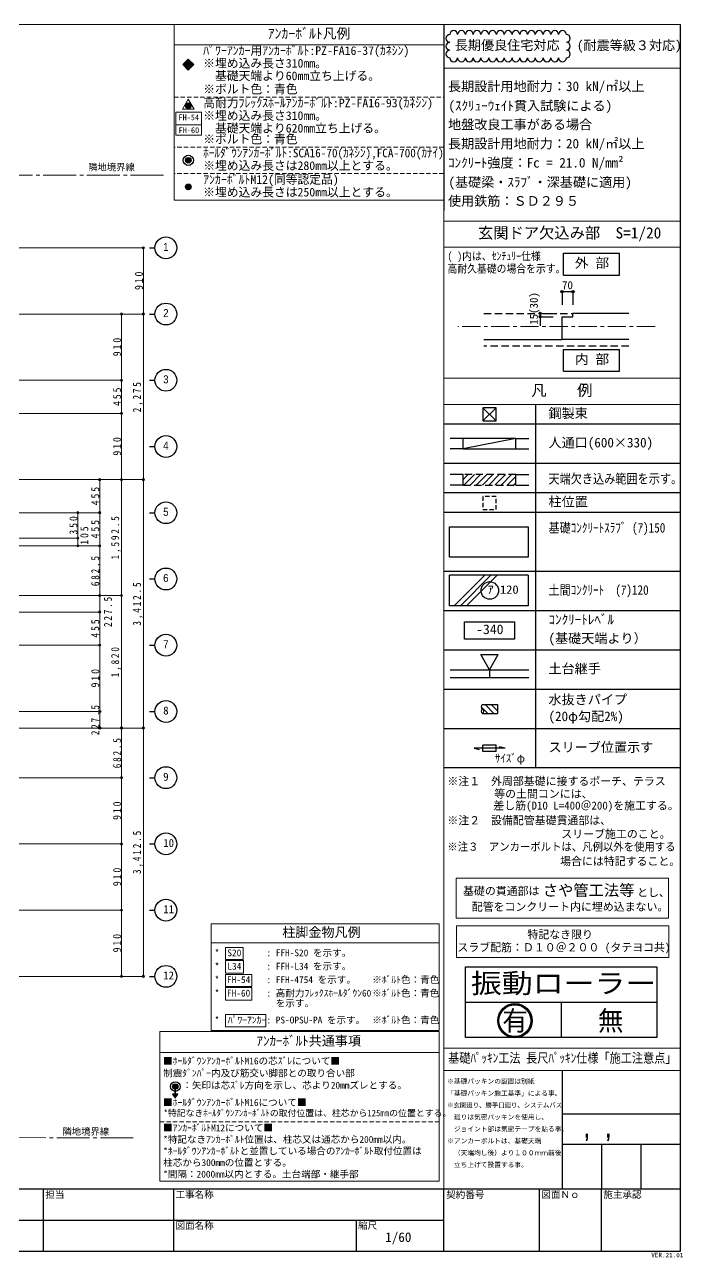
# Model space of a CAD drawing. Units: millimetres at full size, with parts at other scales. Extents: x 2062 to 26180, y 9042 to 25978.
# Drawn here: x 17171 to 26180, y 9042 to 25978 of the extents above; entities that cross this region are included whole.
import ezdxf
from ezdxf.enums import TextEntityAlignment as Align

# ---------------------------------------------------------------- set-up
doc = ezdxf.new("R2010")
doc.units = ezdxf.units.MM
doc.header["$LTSCALE"] = 50
doc.header["$PDMODE"] = 32
doc.header["$PDSIZE"] = 30
for name, pattern in [('CHAIN1', [8, 5, -1, 1, -1]), ('CHAIN2', [12, 9, -1, 1, -1]), ('DASHED1', [1.8, 1.2, -0.6]), ('DASHED2', [3, 2, -1])]:
    doc.linetypes.add(name, pattern=pattern)
for name, color, linetype, lineweight in [('1-F_16', 4, 'Continuous', 9), ('7-A', 4, 'Continuous', 20), ('8-0_意匠図より', 7, 'Continuous', 9), ('8-1_補助線', 4, 'Continuous', 9), ('8-4_梁・大引・母屋', 6, 'Continuous', 25), ('8-5_筋交・HD・ABLT', 4, 'CHAIN2', 9), ('8-F_記号・ﾊｯﾁ', 1, 'Continuous', 25), ('F-0_特記', 3, 'Continuous', 25), ('F-8', 7, 'Continuous', 25), ('F-F_補助線', 1, 'Continuous', 25)]:
    doc.layers.add(name, color=color, linetype=linetype, lineweight=lineweight)
doc.styles.add('HGｺﾞｼｯｸM', font='')
doc.styles.add('ＭＳ ゴシック', font='')
doc.styles.get('HGｺﾞｼｯｸM').set_extended_font_data('HGｺﾞｼｯｸM')
doc.styles.get('ＭＳ ゴシック').set_extended_font_data('MS Gothic')

# ---------------------------------------------------------------- blocks, each defined once
blk = doc.blocks.new('PA')
at = {"layer": '7-A'}
blk.add_hatch(color=1, dxfattribs=at).paths.add_polyline_path([(0, 36, 1), (0, -36, 1)])
for p, q in [((0, 70.71), (-70.71, 0)), ((-70.71, 0), (0, -70.71)), ((0, 56.57), (-56.57, 0)), ((-56.57, 0), (0, -56.57)), ((70.71, 0), (0, 70.71)), ((0, -56.57), (56.57, 0)), ((0, -70.71), (70.71, 0))]:
    blk.add_line(p, q, dxfattribs=at)
at = {"layer": '7-A', "lineweight": 9}
blk.add_line((56.57, 0), (0, 56.57), dxfattribs=at)
at = {"layer": '7-A', "color": 1, "lineweight": 25}
blk.add_circle((0, 0), 36, dxfattribs=at)
blk = doc.blocks.new('FH60')
at = {"layer": '7-A'}
blk.add_hatch(color=1, dxfattribs=at).paths.add_polyline_path([(36, 14.07, 1), (-36, 14.07, 1)])
blk.add_line((0, 98.47), (73.09, -28.13), dxfattribs=at)
blk.add_lwpolyline([(0, 98.47), (-73.09, -28.13), (73.09, -28.13)], dxfattribs=at)
at = {"layer": '7-A', "color": 1, "lineweight": 25}
blk.add_circle((0, 14.07), 36, dxfattribs=at)
blk = doc.blocks.new('040401')
at = {"layer": '8-F_記号・ﾊｯﾁ', "color": 3}
for p, q in [((-25.75, -60), (-115.09, 29.34)), ((-96.58, 60), (107.14, 60)), ((59.14, -60), (-60.86, 60)), ((107.14, -23.19), (23.95, 60)), ((107.14, 60), (107.14, -60)), ((-96.59, -60), (107.14, -60))]:
    blk.add_line(p, q, dxfattribs=at)
for centre, start, end in [((-81.54, 30), 116.62914, 243.36918), ((-81.54, -30), 116.63075, 243.37078), ((-111.63, -30), 296.62916, 63.3692)]:
    blk.add_arc(centre, 33.56, start, end, dxfattribs=at)

msp = doc.modelspace()

# ---------------------------------------------------------------- hatches: boundary and pattern name
at = {"layer": '1-F_16'}
for points in [[(19458.47, 24114.38, 1), (19380.71, 24114.38, 1)], [(19458.47, 23749.88, 1), (19380.71, 23749.88, 1)], [(19277.18, 11389.32, 1), (19203.31, 11389.32, 1)]]:
    msp.add_hatch(color=1, dxfattribs=at).paths.add_polyline_path(points)

# ---------------------------------------------------------------- linework, layer by layer
for p, q in [((19223.5, 25978.47), (22928.42, 25978.47)), ((19223.5, 25978.47), (19223.5, 23567.63)), ((19223.5, 25703.07), (22928.42, 25703.07)), ((19506.06, 24774.37), (19248.61, 24774.37)), ((19506.06, 24774.37), (19248.61, 24774.37)), ((19248.61, 24461.43), (19248.61, 24774.37)), ((19599.77, 24601.57), (19248.61, 24601.57)), ((22928.42, 14820.63), (22928.42, 11610.63)), ((26180.42, 9978.63), (26180.42, 14820.63)), ((19735.3, 12160.84), (19735.3, 13624.94)), ((19735.3, 13624.94), (22865.86, 13624.94)), ((19735.3, 13624.94), (22865.86, 13624.94)), ((22865.86, 12162.89), (22865.86, 13624.94)), ((19735.3, 13363.31), (22865.86, 13363.31)), ((19930.03, 13298.32), (20174.61, 13298.32)), ((19930.03, 13298.32), (19930.03, 13132.28)), ((20174.61, 13298.32), (20174.61, 13132.28)), ((20174.61, 13132.28), (19930.03, 13132.28)), ((20177.04, 13118.73), (19932.46, 13118.73)), ((19932.46, 13118.73), (19932.46, 12945.95)), ((20177.04, 12945.95), (20177.04, 13118.73)), ((20292.34, 12928.02), (19930.03, 12928.02)), ((20174.61, 12928.02), (19930.03, 12928.02)), ((19930.03, 12762.92), (19930.03, 12928.02)), ((20177.04, 12945.95), (19932.46, 12945.95)), ((20292.34, 12928.02), (20292.34, 12762.92)), ((20292.34, 12762.92), (19930.03, 12762.92)), ((20292.34, 12749.37), (19930.03, 12749.37)), ((19930.03, 12576.59), (19930.03, 12749.37)), ((20292.34, 12749.37), (20292.34, 12576.59)), ((20292.34, 12576.59), (19930.03, 12576.59)), ((19930.03, 12207.23), (19930.03, 12380.01)), ((20485.06, 12380.01), (19930.03, 12380.01)), ((20485.06, 12380.01), (20485.06, 12207.23)), ((20485.06, 12207.23), (19930.03, 12207.23)), ((19027.88, 10087.18), (19027.88, 12146.4)), ((22810.39, 12160.84), (19735.3, 12160.84)), ((22865.86, 12160.84), (19735.3, 12160.84)), ((22865.86, 10087.18), (22865.86, 12146.4)), ((19027.88, 11855.9), (22865.86, 11855.9)), ((22928.42, 11610.63), (22928.42, 9980.68)), ((26180.42, 11610.63), (22928.42, 11610.63)), ((22928.42, 11531.08), (22928.42, 9980.68)), ((26180.42, 11610.63), (24560.42, 11610.63)), ((22865.86, 10087.18), (19027.88, 10087.18)), ((26180.42, 9978.63), (24242.21, 9978.63))]:
    msp.add_line(p, q, dxfattribs=at)
at = {"layer": '1-F_16', "linetype": 'DASHED1'}
for p, q in [((22470.91, 24983.52), (22928.42, 24983.52)), ((22928.42, 24296.63), (19223.5, 24296.63)), ((22928.42, 23932.13), (19223.5, 23932.13)), ((19735.3, 13624.94), (22865.86, 13624.94)), ((19027.88, 10904.26), (22865.86, 10904.26))]:
    msp.add_line(p, q, dxfattribs=at)
at = {"layer": '1-F_16', "color": 134, "lineweight": 25}
msp.add_line((24560.42, 9978.63), (24560.42, 11610.63), dxfattribs=at)
at = {"layer": '1-F_16', "color": 1, "lineweight": 25}
for p, q in [((19235.12, 11389.32), (19235.12, 11283.33)), ((19245.38, 11283.33), (19245.38, 11389.32)), ((19235.12, 11283.33), (19203.31, 11283.33)), ((19277.18, 11283.33), (19245.38, 11283.33)), ((26180.42, 11010.63), (24560.42, 11010.63)), ((26180.42, 10590.63), (24560.42, 10590.63)), ((25100.42, 9990.63), (25100.42, 10590.63)), ((25640.42, 9990.63), (25640.42, 10590.63))]:
    msp.add_line(p, q, dxfattribs=at)
at = {"layer": '1-F_16', "linetype": 'DASHED1'}
msp.add_lwpolyline([(19223.5, 24983.52), (22282.84, 24983.52), (22470.91, 24983.52)], dxfattribs=at)
at = {"layer": '1-F_16'}
for points in [[(19248.61, 24461.43), (19599.77, 24461.43), (19599.77, 24774.37), (19248.61, 24774.37)], [(19223.5, 23567.63), (22928.42, 23567.63), (19223.5, 23567.63)], [(22741.65, 12146.4), (19027.88, 12146.4), (22865.86, 12146.4)], [(22928.42, 9978.63), (26180.42, 9978.63), (24242.21, 9978.63)]]:
    msp.add_lwpolyline(points, dxfattribs=at)
at = {"layer": '1-F_16', "color": 1, "lineweight": 25}
msp.add_lwpolyline([(19203.31, 11283.33), (19240.25, 11232.03), (19277.18, 11283.33)], dxfattribs=at)
for centre, radius in [((19419.59, 24114.38), 69.98), ((19419.59, 24114.38), 38.88), ((19419.59, 23749.88), 38.88), ((19240.25, 11389.32), 66.48), ((19240.25, 11389.32), 36.94)]:
    msp.add_circle(centre, radius, dxfattribs=at)
at = {"layer": '1-F_16', "color": 12}
for points in [[(19235.12, 11283.33), (19245.38, 11389.32), (19235.12, 11389.32)], [(19235.12, 11283.33), (19245.38, 11283.33), (19245.38, 11389.32)], [(19235.12, 11283.33), (19203.31, 11283.33), (19240.25, 11232.03)], [(19235.12, 11283.33), (19240.25, 11232.03), (19277.18, 11283.33)]]:
    msp.add_solid(points, dxfattribs=at)
at = {"layer": '8-0_意匠図より', "color": 4}
for p, q in [((18802.03, 22912.42), (18802.03, 22002.42)), ((18502.03, 22002.42), (18502.03, 21092.42)), ((18802.03, 22002.42), (18802.03, 19727.42)), ((18502.03, 21092.42), (18502.03, 20637.42)), ((18502.03, 20637.42), (18502.03, 19727.42)), ((18802.03, 19727.42), (18802.03, 16314.92)), ((18502.03, 16314.92), (18502.03, 15632.42)), ((18802.03, 16314.92), (18802.03, 12902.42)), ((18502.03, 15632.42), (18502.03, 14722.42)), ((18502.03, 14722.42), (18502.03, 13812.42)), ((18502.03, 13812.42), (18502.03, 12902.42))]:
    msp.add_line(p, q, dxfattribs=at)
at = {"layer": '8-0_意匠図より', "lineweight": 25}
for p, q in [((23226.37, 12064.29), (23226.37, 13032.83)), ((23226.37, 13032.83), (25856.71, 13032.83)), ((25856.71, 13032.83), (25856.71, 12064.29)), ((23226.37, 12548.56), (25856.71, 12548.56)), ((24541.54, 12548.56), (24541.54, 12064.29)), ((25856.71, 12064.29), (23226.37, 12064.29))]:
    msp.add_line(p, q, dxfattribs=at)
for centre, radius in [((19111.69, 22912.42), 150), ((23907.24, 12294.08), 235.88), ((23907.24, 12294.08), 226.94), ((23907.24, 12294.08), 219.21)]:
    msp.add_circle(centre, radius, dxfattribs=at)
at = {"layer": '8-0_意匠図より'}
for p in [(18802.03, 22912.42), (18502.03, 22002.42), (18802.03, 22002.42), (18502.03, 21092.42), (18502.03, 20637.42), (18802.03, 19727.42), (18802.03, 16314.92), (18502.03, 15632.42), (18502.03, 14722.42), (18502.03, 13812.42), (18502.03, 12902.42), (18802.03, 12902.42)]:
    msp.add_point(p, dxfattribs=at)
at = {"layer": '8-1_補助線'}
for p, q in [((18202.03, 19727.42), (18202.03, 19272.42)), ((18502.03, 19727.42), (18502.03, 18134.92)), ((17902.03, 19272.42), (17902.03, 18922.42)), ((18202.03, 19272.42), (18202.03, 18817.42)), ((17902.03, 18922.42), (17902.03, 18817.42)), ((18202.03, 18817.42), (18202.03, 18134.92)), ((18202.03, 18134.92), (18202.03, 17907.42)), ((18202.03, 17907.42), (18202.03, 17452.42))]:
    msp.add_line(p, q, dxfattribs=at)
at = {"layer": '8-1_補助線', "color": 7}
for p in [(18202.03, 19727.42), (18502.03, 19727.42), (17902.03, 19272.42), (18202.03, 19272.42), (17902.03, 18922.42), (17902.03, 18817.42), (18202.03, 18817.42), (18202.03, 18134.92), (18502.03, 18134.92), (18202.03, 17907.42), (18202.03, 17452.42)]:
    msp.add_point(p, dxfattribs=at)
at = {"layer": '8-4_梁・大引・母屋', "color": 4, "lineweight": 9}
for p, q in [((18502.03, 18134.92), (18502.03, 16314.92)), ((18202.03, 17452.42), (18202.03, 16542.42)), ((18202.03, 16542.42), (18202.03, 16314.92))]:
    msp.add_line(p, q, dxfattribs=at)
at = {"layer": '8-4_梁・大引・母屋', "color": 7}
for p in [(18202.03, 16542.42), (18202.03, 16314.92), (18502.03, 16314.92)]:
    msp.add_point(p, dxfattribs=at)
at = {"layer": '8-5_筋交・HD・ABLT'}
for p, q in [((19077.42, 23912.42), (6327.5, 23912.42)), ((18663.41, 10684.78), (6315.49, 10700.57))]:
    msp.add_line(p, q, dxfattribs=at)
at = {"layer": '8-F_記号・ﾊｯﾁ', "color": 4, "lineweight": 9}
for p, q in [((22928.42, 25978.47), (26180.42, 25978.47)), ((22928.42, 25378.47), (22928.42, 25978.47)), ((22928.42, 25378.47), (22928.42, 25978.47)), ((26180.42, 25378.47), (26180.42, 25978.47)), ((26180.42, 25378.47), (22928.42, 25378.47)), ((22928.42, 25378.47), (22928.42, 23278.47)), ((22928.42, 25378.47), (22928.42, 23278.47)), ((26180.42, 23278.47), (26180.42, 25378.47)), ((26180.42, 23278.47), (22928.42, 23278.47)), ((22928.42, 23278.47), (22928.42, 21120.63)), ((22928.42, 23278.47), (22928.42, 21120.63)), ((22928.42, 22920.63), (26180.42, 22920.63)), ((22928.42, 21120.63), (22928.42, 14820.63)), ((26180.42, 21120.63), (26180.42, 14820.63)), ((22928.42, 20760.63), (26180.42, 20760.63)), ((23492.71, 18413.72), (23082.43, 18003.44)), ((23577.56, 18413.72), (23157.56, 17993.72)), ((23662.42, 18413.72), (23242.42, 17993.72)), ((22928.42, 14820.63), (22928.42, 11610.63)), ((26017.8, 14251.27), (26017.8, 13701.83)), ((23105.93, 13595.15), (26021.45, 13595.15)), ((26021.45, 13163.15), (26021.45, 13595.15)), ((26180.42, 11916.63), (22928.42, 11916.63)), ((26180.42, 11610.63), (22928.42, 11610.63)), ((26180.42, 11610.63), (24560.42, 11610.63))]:
    msp.add_line(p, q, dxfattribs=at)
at = {"layer": '8-F_記号・ﾊｯﾁ', "color": 2}
for p, q in [((22928.42, 25978.47), (22928.42, 23425.58)), ((24554.42, 21966.01), (24704.42, 21966.01)), ((24554.42, 21651.01), (24554.42, 21966.01)), ((25472.75, 22011.01), (24704.42, 22011.01)), ((24704.42, 21966.01), (24704.42, 22011.01)), ((25472.75, 21651.01), (24554.42, 21651.01)), ((23468.36, 20714.34), (23648.41, 20534.29)), ((23468.36, 20534.29), (23648.41, 20714.34)), ((23468.36, 20714.34), (23468.36, 20534.29)), ((23648.41, 20714.34), (23468.36, 20714.34)), ((23648.41, 20534.29), (23648.41, 20714.34)), ((23468.36, 20534.29), (23648.41, 20534.29)), ((23918.42, 20292.63), (24098.42, 20292.63)), ((23918.42, 20148.63), (24098.42, 20148.63)), ((23198.41, 19652.37), (23018.42, 19652.37)), ((23918.42, 19652.37), (23918.42, 19796.37)), ((23918.42, 19796.37), (24098.42, 19796.37)), ((23918.42, 19652.37), (24098.42, 19652.37)), ((23348.07, 16035.84), (23417.13, 16017.33)), ((23773.73, 16035.84), (23348.07, 16035.84)), ((23647.58, 16080.84), (23467.58, 16080.84)), ((23647.58, 15990.84), (23647.58, 16080.84)), ((23773.73, 16035.84), (23690.66, 16058.09))]:
    msp.add_line(p, q, dxfattribs=at)
at = {"layer": '8-F_記号・ﾊｯﾁ', "color": 7}
for p, q in [((25344.05, 22538.51), (25344.05, 22838.51)), ((24576.05, 22538.51), (25344.05, 22538.51)), ((24554.42, 22311.01), (24554.42, 22131.01)), ((24254.42, 22011.01), (24254.42, 21840.04)), ((24254.42, 22011.01), (24434.42, 22011.01)), ((24254.42, 21966.01), (24434.42, 21966.01)), ((23481.21, 21651.01), (24554.42, 21651.01)), ((25344.05, 21215.87), (25344.05, 21515.87)), ((24576.05, 21215.87), (25344.05, 21215.87)), ((23918.42, 20292.63), (23198.41, 20292.63)), ((23198.41, 20148.63), (23918.42, 20148.63)), ((23198.41, 19728.29), (23266.5, 19796.37)), ((23207.35, 19652.37), (23351.35, 19796.37)), ((23292.21, 19652.37), (23436.21, 19796.37)), ((23377.06, 19652.37), (23521.06, 19796.37)), ((23461.91, 19652.37), (23605.91, 19796.37)), ((23546.76, 19652.37), (23690.76, 19796.37)), ((23631.62, 19652.37), (23775.62, 19796.37)), ((23716.47, 19652.37), (23860.47, 19796.37)), ((23801.32, 19652.37), (23918.42, 19769.47)), ((23886.18, 19652.37), (23918.42, 19684.62))]:
    msp.add_line(p, q, dxfattribs=at)
at = {"layer": '8-F_記号・ﾊｯﾁ', "color": 2, "linetype": 'DASHED2'}
for p, q in [((23481.21, 22011.01), (24704.42, 22011.01)), ((25472.75, 21561.01), (23481.21, 21561.01))]:
    msp.add_line(p, q, dxfattribs=at)
at = {"layer": '8-F_記号・ﾊｯﾁ', "color": 4, "linetype": 'CHAIN1', "lineweight": 9}
msp.add_line((25832.75, 21831), (23121.21, 21831), dxfattribs=at)
at = {"layer": '8-F_記号・ﾊｯﾁ', "color": 134}
for p, q in [((24188.42, 20760.63), (24188.42, 19275.63)), ((26180.42, 20490.63), (22928.42, 20490.63)), ((26180.42, 19950.63), (22928.42, 19950.63)), ((26180.42, 19545.63), (22928.42, 19545.63)), ((26180.42, 19275.63), (22928.42, 19275.63)), ((26180.42, 19275.63), (22928.42, 19275.63)), ((24188.42, 19275.63), (24188.42, 15765.63)), ((26180.42, 18465.63), (22928.42, 18465.63)), ((26180.42, 17925.63), (22928.42, 17925.63)), ((26180.42, 17385.63), (22928.42, 17385.63)), ((26180.42, 16845.63), (22928.42, 16845.63)), ((26180.42, 16305.63), (22928.42, 16305.63)), ((26180.42, 15765.63), (22928.42, 15765.63))]:
    msp.add_line(p, q, dxfattribs=at)
at = {"layer": '8-F_記号・ﾊｯﾁ', "color": 7, "linetype": 'DASHED2'}
for p, q in [((23918.42, 19796.37), (23198.41, 19796.37)), ((23198.41, 19652.37), (23918.42, 19652.37))]:
    msp.add_line(p, q, dxfattribs=at)
at = {"layer": '8-F_記号・ﾊｯﾁ', "color": 3}
for p, q in [((23010.43, 17993.72), (23010.43, 18413.72)), ((24090.43, 18413.72), (23010.43, 18413.72)), ((24090.43, 18413.72), (24090.43, 17993.72)), ((24090.43, 17993.72), (23010.43, 17993.72)), ((23213.42, 17535.63), (23213.42, 17775.63)), ((23213.42, 17775.63), (23903.42, 17775.63)), ((23903.42, 17775.63), (23903.42, 17535.63)), ((23903.42, 17535.63), (23213.42, 17535.63)), ((23558.42, 17115.63), (23678.42, 17323.47)), ((23018.42, 17115.63), (24098.42, 17115.63)), ((23558.42, 17115.63), (23558.42, 17007.63)), ((23018.42, 17007.63), (24098.42, 17007.63))]:
    msp.add_line(p, q, dxfattribs=at)
at = {"layer": '8-F_記号・ﾊｯﾁ', "color": 4, "lineweight": 9}
for points in [[(22928.42, 21120.63), (26180.42, 21120.63), (26180.42, 23278.47)], [(22928.42, 21120.63), (22928.42, 14820.63), (22928.42, 11610.63)], [(26017.8, 14251.27), (23102.28, 14251.27), (23102.28, 13701.83), (26017.8, 13701.83)], [(26021.45, 13163.15), (23105.93, 13163.15), (23105.93, 13595.15)]]:
    msp.add_lwpolyline(points, dxfattribs=at)
at = {"layer": '8-F_記号・ﾊｯﾁ', "color": 7}
for points in [[(24576.05, 22538.51), (24576.05, 22838.51), (25344.05, 22838.51)], [(24554.42, 22311.01), (24704.42, 22311.01), (24704.42, 22131.01)], [(24576.05, 21215.87), (24576.05, 21515.87), (25344.05, 21515.87)]]:
    msp.add_lwpolyline(points, dxfattribs=at)
at = {"layer": '8-F_記号・ﾊｯﾁ', "color": 2}
for points in [[(23918.42, 20148.63), (23918.42, 20292.63), (23198.41, 20148.63), (23018.42, 20148.63)], [(23198.41, 20148.63), (23198.41, 20292.63), (23018.42, 20292.63)], [(23198.41, 19652.37), (23198.41, 19796.37), (23018.42, 19796.37)], [(23647.58, 15990.84), (23467.58, 15990.84), (23467.58, 16080.84)]]:
    msp.add_lwpolyline(points, dxfattribs=at)
at = {"layer": '8-F_記号・ﾊｯﾁ', "color": 3, "linetype": 'DASHED1'}
msp.add_lwpolyline([(23649.11, 19497.3), (23467.67, 19497.3), (23467.67, 19315.86), (23649.11, 19315.86)], close=True, dxfattribs=at)
at = {"layer": '8-F_記号・ﾊｯﾁ', "color": 3}
msp.add_lwpolyline([(23010.43, 18660.63), (23010.43, 19080.62), (24090.43, 19080.62), (24090.43, 18660.63)], close=True, dxfattribs=at)
msp.add_lwpolyline([(23558.42, 17115.63), (23438.42, 17323.47), (23678.42, 17323.47)], dxfattribs=at)
at = {"layer": '8-F_記号・ﾊｯﾁ', "color": 7}
msp.add_circle((23562.43, 18203.72), 120, dxfattribs=at)
at = {"layer": '8-F_記号・ﾊｯﾁ', "color": 2}
for centre, start, end in [((23013.18, 25789.18), 90, 270), ((23066.57, 25842.56), 0, 180), ((23173.34, 25842.56), 0, 180), ((23280.11, 25842.56), 0, 180), ((23386.88, 25842.56), 0, 180), ((23493.64, 25842.56), 0, 180), ((23600.42, 25842.56), 0, 180), ((23707.19, 25842.56), 0, 180), ((23813.96, 25842.56), 0, 180), ((23920.73, 25842.56), 0, 180), ((24027.5, 25842.56), 0, 180), ((24134.27, 25842.56), 0, 180), ((24241.04, 25842.56), 0, 180), ((24347.81, 25842.56), 0, 180), ((24454.58, 25842.56), 0, 180), ((24561.35, 25842.82), 0, 180), ((24614.74, 25789.43), 270, 90), ((23013.18, 25682.41), 90, 270), ((23013.18, 25575.64), 90, 270), ((24614.74, 25682.66), 270, 90), ((24614.74, 25575.89), 270, 90), ((23066.57, 25522.26), 180, 0), ((23173.34, 25522.26), 180, 0), ((23280.11, 25522.26), 180, 0), ((23386.88, 25522.26), 180, 0), ((23493.64, 25522.26), 180, 0), ((23600.42, 25522.26), 180, 0), ((23707.19, 25522.26), 180, 0), ((23813.96, 25522.26), 180, 0), ((23920.73, 25522.26), 180, 0), ((24027.5, 25522.26), 180, 0), ((24134.27, 25522.26), 180, 0), ((24241.04, 25522.26), 180, 0), ((24347.81, 25522.26), 180, 0), ((24454.58, 25522.26), 180, 0), ((24561.35, 25522.51), 180, 0)]:
    msp.add_arc(centre, 53.38, start, end, dxfattribs=at)
at = {"layer": '8-F_記号・ﾊｯﾁ', "color": 3}
for p in [(24554.42, 22311.01), (24704.42, 22311.01), (24254.42, 22011.01), (24254.42, 21966.01)]:
    msp.add_point(p, dxfattribs=at)
at = {"layer": 'F-0_特記', "color": 4, "lineweight": 9}
for p, q in [((26180.42, 25978.47), (2061.5, 25978.47)), ((26180.42, 9126.63), (26180.42, 25978.47)), ((17429.95, 9126.63), (17429.95, 9978.63)), ((19219.15, 9126.63), (19219.15, 9978.63)), ((22928.42, 9126.63), (22928.42, 9978.63)), ((24245.95, 9126.63), (24245.95, 9978.63)), ((25097.95, 9126.63), (25097.95, 9978.63)), ((8588.75, 9552.63), (22926.71, 9552.63)), ((21732.55, 9126.63), (21732.55, 9550.33))]:
    msp.add_line(p, q, dxfattribs=at)
at = {"layer": 'F-0_特記', "color": 134}
for p, q in [((26180.42, 9126.63), (26180.42, 25978.47)), ((24242.21, 9978.63), (2061.5, 9978.63)), ((26180.42, 9978.63), (2061.5, 9978.63)), ((2061.5, 9126.63), (26180.42, 9126.63))]:
    msp.add_line(p, q, dxfattribs=at)
at = {"layer": 'F-0_特記', "color": 1}
for p, q in [((17429.95, 9126.63), (17429.95, 9978.63)), ((19219.15, 9126.63), (19219.15, 9978.63)), ((22928.42, 9126.63), (22928.42, 9978.63)), ((24245.95, 9126.63), (24245.95, 9978.63)), ((25097.95, 9126.63), (25097.95, 9978.63)), ((8588.75, 9552.63), (22926.71, 9552.63)), ((21732.55, 9126.63), (21732.55, 9550.33))]:
    msp.add_line(p, q, dxfattribs=at)
at = {"layer": 'F-8', "color": 4, "lineweight": 9}
for p, q in [((18802.03, 22912.42), (16929.53, 22912.42)), ((18802.03, 22002.42), (16929.53, 22002.42)), ((18502.03, 21092.42), (16929.53, 21092.42)), ((18502.03, 20637.42), (16929.53, 20637.42)), ((18802.03, 19727.42), (16929.53, 19727.42)), ((18202.03, 19272.42), (16929.53, 19272.42)), ((17902.03, 18922.42), (16929.53, 18922.42)), ((18202.03, 18817.42), (16929.53, 18817.42)), ((18502.03, 18134.92), (16929.53, 18134.92)), ((18202.03, 17907.42), (16929.53, 17907.42)), ((18202.03, 17452.42), (16929.53, 17452.42)), ((18202.03, 16542.42), (16929.53, 16542.42)), ((18802.03, 16314.92), (16929.53, 16314.92)), ((18502.03, 15632.42), (16929.53, 15632.42)), ((18502.03, 14722.42), (16929.53, 14722.42)), ((18502.03, 13812.42), (16929.53, 13812.42)), ((18802.03, 12902.42), (16929.53, 12902.42))]:
    msp.add_line(p, q, dxfattribs=at)
at = {"layer": 'F-8'}
for p, q in [((18886.69, 22912.42), (18961.69, 22912.42)), ((18886.69, 22002.42), (18961.69, 22002.42)), ((18886.69, 21092.42), (18961.69, 21092.42)), ((18886.69, 20182.42), (18961.69, 20182.42)), ((18886.69, 19272.42), (18961.69, 19272.42)), ((18886.69, 18362.42), (18961.69, 18362.42)), ((18886.69, 17452.42), (18961.69, 17452.42)), ((18886.69, 16542.42), (18961.69, 16542.42)), ((18886.69, 15632.42), (18961.69, 15632.42)), ((18886.69, 14722.42), (18961.69, 14722.42)), ((18886.69, 13812.42), (18961.69, 13812.42)), ((18886.69, 12902.42), (18961.69, 12902.42))]:
    msp.add_line(p, q, dxfattribs=at)
for centre in [(19111.69, 22002.42), (19111.69, 21092.42), (19111.69, 20182.42), (19111.69, 19272.42), (19111.69, 18362.42), (19111.69, 17452.42), (19111.69, 16542.42), (19111.69, 15632.42), (19111.69, 14722.42), (19111.69, 13812.42), (19111.69, 12902.42)]:
    msp.add_circle(centre, 150, dxfattribs=at)

# ---------------------------------------------------------------- block references
at = {"layer": '1-F_16', "xscale": 1.08, "yscale": 1.08}
for name, p in [('PA', (19419.59, 25429.69)), ('FH60', (19419.59, 24849.26))]:
    msp.add_blockref(name, p, dxfattribs=at)
at = {"layer": '8-0_意匠図より'}
msp.add_blockref('040401', (23559.13, 16575.78), dxfattribs=at)

# ---------------------------------------------------------------- texts
at = {"layer": '1-F_16', "color": 3, "style": 'ＭＳ ゴシック'}
for s, height, p in [('ｱﾝｶｰﾎﾞﾙﾄ凡例', 138.6, (20510.43, 25746.27)), ('ﾊﾟﾜｰｱﾝｶｰ用ｱﾝｶｰﾎﾞﾙﾄ:PZ-FA16-37(ｶﾈｼﾝ)', 118.8, (19624.33, 25526.61)), ('※埋め込み長さ310mm。', 118.8, (19624.33, 25353.01)), ('  基礎天端より60mm立ち上げる。', 118.8, (19624.33, 25180.21)), ('※ボルト色：青色', 118.8, (19624.33, 24997.96)), ('高耐力ﾌﾚｯｸｽﾎｰﾙｱﾝｶｰﾎﾞﾙﾄ:PZ-FA16-93(ｶﾈｼﾝ)', 118.8, (19624.33, 24807.06)), ('※埋め込み長さ310mm。', 118.8, (19624.33, 24633.46)), ('  基礎天端より620mm立ち上げる。', 118.8, (19624.33, 24460.66)), ('※ボルト色：青色', 118.8, (19624.33, 24311.06)), ('※埋め込み長さは280mm以上とする。', 118.8, (19624.33, 23946.56)), ('ｱﾝｶｰﾎﾞﾙﾄM12(同等認定品)', 118.8, (19624.33, 23755.67)), ('※埋め込み長さは250mm以上とする。', 118.8, (19624.33, 23582.06)), ('柱脚金物凡例', 131.6, (20710.98, 13404.35)), ('ｱﾝｶｰﾎﾞﾙﾄ共通事項', 131.6, (20356.13, 11911.38)), ('※基礎パッキンの設置は別紙', 65.98, (22976.2, 11407.83)), ('「基礎パッキン施工基準」による事｡', 65.98, (22976.2, 11244.03)), ('\u3000廻りは気密パッキンを使用し、', 65.98, (22976.2, 10916.43)), ('\u3000ジョイント部は気密テープを貼る事｡', 65.98, (22976.2, 10752.63)), ('※アンカーボルトは、基礎天端', 65.98, (22976.2, 10588.83)), ('\u3000（天端均し後）より１００ｍｍ前後', 65.98, (22976.2, 10425.03)), ('\u3000立ち上げて設置する事｡', 65.98, (22976.2, 10261.23))]:
    msp.add_text(s, height=height, dxfattribs=at).set_placement(p, align=Align.BOTTOM_LEFT)
at = {"layer": '1-F_16'}
for s, height, style, p in [('FH-54', 79.18, 'ＭＳ ゴシック', (19284.59, 24641.38)), ('FH-60', 79.18, 'ＭＳ ゴシック', (19286.35, 24465.02)), ('*', 94.02, 'ＭＳ ゴシック', (19781.68, 13151.18)), ('S20', 94.02, 'ＭＳ ゴシック', (19956.13, 13151.18)), (': FFH-S20 を示す。', 94.02, 'ＭＳ ゴシック', (20493.04, 13151.18)), ('*', 94.02, 'ＭＳ ゴシック', (19781.68, 12966.5)), ('L34', 94.02, 'ＭＳ ゴシック', (19956.13, 12966.5)), (': FFH-L34 を示す。', 94.02, 'ＭＳ ゴシック', (20493.04, 12966.5)), ('*', 94.02, 'ＭＳ ゴシック', (19781.68, 12781.82)), ('FH-54', 94.02, 'ＭＳ ゴシック', (19950.87, 12781.82)), (': FFH-4754 を示す。', 94.02, 'ＭＳ ゴシック', (20493.04, 12781.82)), ('※ﾎﾞﾙﾄ色：青色', 94.02, 'ＭＳ ゴシック', (21947.45, 12781.82)), ('*', 94.02, 'ＭＳ ゴシック', (19781.68, 12597.14)), ('FH-60', 94.02, 'ＭＳ ゴシック', (19950.87, 12597.14)), (': 高耐力ﾌﾚｯｸｽﾎｰﾙﾀﾞｳﾝ60', 94.02, 'ＭＳ ゴシック', (20493.04, 12597.14)), ('※ﾎﾞﾙﾄ色：青色', 94.02, 'ＭＳ ゴシック', (21947.45, 12597.14)), ('  を示す。', 94.02, 'ＭＳ ゴシック', (20493.04, 12458.47)), ('ﾊﾟﾜｰｱﾝｶｰ', 94.02, 'ＭＳ ゴシック', (19962.83, 12227.78)), ('※ﾎﾞﾙﾄ色：青色', 94.02, 'ＭＳ ゴシック', (21947.45, 12227.78)), ('*', 94.02, 'ＭＳ ゴシック', (19781.68, 12227.78)), (': PS-OPSU-PA を示す。', 94.02, 'ＭＳ ゴシック', (20493.04, 12227.78)), ('■ﾎｰﾙﾀﾞｳﾝｱﾝｶｰﾎﾞﾙﾄM16の芯ｽﾞﾚについて■', 94.02, 'ＭＳ ゴシック', (19074.27, 11664.81)), ('制震ﾀﾞﾝﾊﾟｰ内及び筋交い脚部との取り合い部', 94.02, 'ＭＳ ゴシック', (19074.27, 11498.08)), ('\u3000\u3000：矢印は芯ｽﾞﾚ方向を示し、芯より20mmズレとする。', 94.02, 'ＭＳ ゴシック', (19074.27, 11331.36)), ('■ﾎｰﾙﾀﾞｳﾝｱﾝｶｰﾎﾞﾙﾄM16について■', 94.02, 'ＭＳ ゴシック', (19074.27, 11094.26)), ('*特記なきﾎｰﾙﾀﾞｳﾝｱﾝｶｰﾎﾞﾙﾄの取付位置は、柱芯から125㎜の位置とする。', 87.06, 'ＭＳ ゴシック', (19078.91, 10955)), ('■ｱﾝｶｰﾎﾞﾙﾄM12について■', 94.02, 'ＭＳ ゴシック', (19074.27, 10746.09)), ('*特記なきｱﾝｶｰﾎﾞﾙﾄ位置は、柱芯又は通芯から200mm以内。', 94.02, 'ＭＳ ゴシック', (19074.27, 10587.06)), ('  ,  ,  ', 263.9, 'HGｺﾞｼｯｸM', (24650.42, 10620.63)), ('  ,  ,  ', 263.9, 'HGｺﾞｼｯｸM', (24650.42, 10608.63)), ('*ﾎｰﾙﾀﾞｳﾝｱﾝｶｰﾎﾞﾙﾄと並置している場合のｱﾝｶｰﾎﾞﾙﾄ取付位置は', 94.02, 'ＭＳ ゴシック', (19074.27, 10428.03)), ('柱芯から300mmの位置とする。', 94.02, 'ＭＳ ゴシック', (19074.27, 10269)), ('*間隔：2000mm以内とする。土台端部・継手部', 94.02, 'ＭＳ ゴシック', (19074.27, 10109.97))]:
    msp.add_text(s, height=height, dxfattribs=dict(at, style=style)).set_placement(p, align=Align.BOTTOM_LEFT)
at = {"layer": '1-F_16', "color": 3, "style": 'ＭＳ ゴシック', "width": 0.95}
for s, height, p in [('ﾎｰﾙﾀﾞｳﾝｱﾝｶｰﾎﾞﾙﾄ:SCA16-70(ｶﾈｼﾝ),FCA-700(ｶﾅｲ)', 118.8, (19624.33, 24120.17)), ('※玄関廻り、勝手口廻り、システムバス', 65.98, (22976.2, 11080.23))]:
    msp.add_text(s, height=height, dxfattribs=at).set_placement(p, align=Align.BOTTOM_LEFT)
at = {"layer": '8-0_意匠図より', "style": 'ＭＳ ゴシック', "width": 1.15}
msp.add_text('振動ローラー', height=270.6, dxfattribs=at).set_placement((23303.1, 12591.33), align=Align.BOTTOM_LEFT)
at = {"layer": '8-0_意匠図より', "char_height": 110, "attachment_point": 7, "rotation": 90, "style": 'ＭＳ ゴシック'}
for s, insert in [('\\T1.38;\\W0.9;910', (18797.03, 22332.42)), ('\\T1.38;\\W0.9;910', (18497.03, 21422.42)), ('\\T1.38;\\W0.85;2,275', (18797.03, 20652.42)), ('\\T1.38;\\W0.9;455', (18497.03, 20739.92)), ('\\T1.38;\\W0.9;910', (18497.03, 20057.42)), ('\\T1.39;\\W0.85;3,412.5', (18797.03, 17721.17)), ('\\T1.38;\\W0.85;682.5', (18497.03, 15761.17)), ('\\T1.38;\\W0.9;910', (18497.03, 15052.42)), ('\\T1.39;\\W0.85;3,412.5', (18797.03, 14308.67)), ('\\T1.38;\\W0.9;910', (18497.03, 14142.42)), ('\\T1.38;\\W0.9;910', (18497.03, 13232.42))]:
    msp.add_mtext(s, dxfattribs=dict(at, insert=insert))
at = {"layer": '8-0_意匠図より', "char_height": 270.6, "attachment_point": 7, "style": 'ＭＳ ゴシック'}
for s, insert in [('\\T1.23;\\W0.95;\\~\\~有', (23303.1, 12127.64)), ('\\T1.23;\\W0.95;\\~\\~無', (24618.27, 12127.64))]:
    msp.add_mtext(s, dxfattribs=dict(at, insert=insert))
at = {"layer": '8-1_補助線', "color": 7, "char_height": 110, "attachment_point": 7, "rotation": 90, "style": 'ＭＳ ゴシック'}
for s, insert in [('\\T1.38;\\W0.9;455', (18197.03, 19374.92)), ('\\T1.38;\\W0.9;350', (17897.03, 18972.42)), ('\\T1.38;\\W0.9;455', (18197.03, 18919.92)), ('\\T1.39;\\W0.85;1,592.5', (18497.03, 18631.17)), ('\\T1.38;\\W0.9;105', (18047.02, 18832.47)), ('\\T1.38;\\W0.85;682.5', (18197.03, 18263.67)), ('\\T1.38;\\W0.85;227.5', (18371, 17702.52)), ('\\T1.38;\\W0.9;455', (18197.03, 17554.92))]:
    msp.add_mtext(s, dxfattribs=dict(at, insert=insert))
at = {"layer": '8-4_梁・大引・母屋', "color": 7, "char_height": 110, "attachment_point": 7, "rotation": 90, "style": 'ＭＳ ゴシック'}
for s, insert in [('\\T1.38;\\W0.85;1,820', (18497.03, 17012.42)), ('\\T1.38;\\W0.9;910', (18197.03, 16872.42)), ('\\T1.38;\\W0.85;227.5', (18197.03, 16216.17))]:
    msp.add_mtext(s, dxfattribs=dict(at, insert=insert))
at = {"layer": '8-5_筋交・HD・ABLT', "color": 7, "style": 'ＭＳ ゴシック'}
msp.add_text('隣地境界線', height=91.64, dxfattribs=at).set_placement((18042.36, 23946.48), align=Align.BOTTOM_LEFT)
msp.add_text('隣地境界線', height=91.64, rotation=359.927, dxfattribs=at).set_placement((17690.44, 10697.79), align=Align.BOTTOM_LEFT)
at = {"layer": '8-F_記号・ﾊｯﾁ', "color": 3, "style": 'ＭＳ ゴシック'}
for s, height, p in [('長期優良住宅対応', 132, (23081.23, 25591.75)), ('(耐震等級３対応)', 132, (24758.88, 25589.03)), ('長期設計用地耐力：30 kN/㎡以上', 132, (22988.42, 25025.97)), ('(ｽｸﾘｭｰｳｪｲﾄ貫入試験による)', 132, (22993.75, 24758.97)), ('地盤改良工事がある場合', 132, (22988.42, 24500.97)), ('長期設計用地耐力：20 kN/㎡以上', 132, (22988.42, 24238.47)), ('ｺﾝｸﾘｰﾄ強度：Fc = 21.0 N/mm²', 132, (22988.42, 23975.97)), ('(基礎梁・ｽﾗﾌﾞ・深基礎に適用)', 132, (22993.75, 23708.97)), ('使用鉄筋：ＳＤ２９５', 132, (22988.42, 23450.97)), ('\u3000玄関ドア欠込み部\u3000S=1/20', 154, (23189.42, 22994.55)), ('凡    例', 154, (24132.78, 20831.87)), ('鋼製束', 132, (24368.42, 20534.32)), ('人通口(600×330)', 132, (24368.42, 20130.63)), ('柱位置', 132, (24368.42, 19319.32)), ('ｺﾝｸﾘｰﾄﾚﾍﾞﾙ', 132, (24369.55, 17700.44)), ('(基礎天端より）', 132, (24368.3, 17441.57)), ('土台継手', 132, (24368.42, 17025.63)), ('水抜きパイプ', 132, (24368.42, 16601.34)), ('(20φ勾配2%)', 132, (24368.42, 16369.91)), ('スリーブ位置示す', 132, (24368.42, 15945.63)), ('ｻｲｽﾞφ', 110, (23632.06, 15810.03)), ('※注１\u3000外周部基礎に接するポーチ、テラス', 110, (22978.81, 15495.63)), ('等の土間コンには、', 110, (23623.25, 15322.72)), ('差し筋(D10 L=400＠200)を施工する。', 110, (23610.5, 15161.3)), ('※注２\u3000設備配管基礎貫通部は、', 110, (22978.81, 14957.39)), ('スリーブ施工のこと。', 110, (24545.07, 14770.48)), ('場合には特記すること。', 110, (24528.08, 14396.65)), ('基礎の貫通部は', 110, (23194.3, 13988.23)), ('さや管工法等', 154, (24289.9, 13961.63)), ('とし、', 110, (25585.99, 13967.83)), ('配管をコンクリート内に埋め込まない。', 110, (23314.81, 13770.56)), ('特記なき限り', 110, (24078.77, 13389.64)), ('スラブ配筋：Ｄ１０＠２００ (タテヨコ共)', 110, (23117.28, 13212.78))]:
    msp.add_text(s, height=height, dxfattribs=at).set_placement(p, align=Align.BOTTOM_LEFT)
at = {"layer": '8-F_記号・ﾊｯﾁ', "color": 7, "style": 'ＭＳ ゴシック'}
for s, height, width, p in [('( )内は、ｾﾝﾁｭﾘｰ仕様', 110, 0.9, (22980.68, 22710.61)), ('高耐久基礎の場合を示す。', 110, 0.9, (22980.68, 22537.9)), (' 外 部 ', 132, 1.05, (24636.05, 22598.51)), (' 内 部 ', 132, 1.05, (24636.05, 21275.87)), ('ｱ 120', 114.4, 1.1, (23530.37, 18125.72)), ('-340', 132, 1.05, (23373.92, 17565.63))]:
    msp.add_text(s, height=height, dxfattribs=dict(at, width=width)).set_placement(p, align=Align.BOTTOM_LEFT)
msp.add_text('70', height=110, dxfattribs=at).set_placement((24554.42, 22311.01), align=Align.BOTTOM_LEFT)
msp.add_text('15(30)', height=110, rotation=90, dxfattribs=at).set_placement((24254.42, 21854.67), align=Align.BOTTOM_LEFT)
at = {"layer": '8-F_記号・ﾊｯﾁ', "color": 3, "style": 'ＭＳ ゴシック'}
for s, height, width, p in [('天端欠き込み範囲を示す。', 132, 0.85, (24368.42, 19634.37)), ('基礎ｺﾝｸﾘｰﾄｽﾗﾌﾞ (ｱ)150', 132, 0.85, (24368.42, 18960.63)), ('土間ｺﾝｸﾘｰﾄ\u3000(ｱ)120', 132, 0.85, (24368.42, 18105.63)), ('※注３\u3000アンカーボルトは、凡例以外を使用する', 110, 0.95, (22978.81, 14595.63)), ('基礎ﾊﾟｯｷﾝ工法 長尺ﾊﾟｯｷﾝ仕様「施工注意点」', 132, 0.85, (22989.92, 11676.63))]:
    msp.add_text(s, height=height, dxfattribs=dict(at, width=width)).set_placement(p, align=Align.BOTTOM_LEFT)
at = {"layer": 'F-0_特記'}
for s, height, style, p in [('担当', 93.7, 'HGｺﾞｼｯｸM', (17455, 9829.53)), ('工事名称', 93.7, 'HGｺﾞｼｯｸM', (19244.19, 9829.53)), ('契約番号', 93.7, 'HGｺﾞｼｯｸM', (22962.93, 9827.8)), ('図面Ｎｏ', 93.7, 'HGｺﾞｼｯｸM', (24271, 9829.53)), ('施主承認', 93.7, 'HGｺﾞｼｯｸM', (25123, 9829.53)), ('図面名称', 93.7, 'HGｺﾞｼｯｸM', (19244.19, 9403.53)), ('縮尺', 93.7, 'HGｺﾞｼｯｸM', (21751.8, 9404.34)), ('VER.21.01', 62.46, 'ＭＳ ゴシック', (25781.5, 9024.43))]:
    msp.add_text(s, height=height, dxfattribs=dict(at, style=style)).set_placement(p, align=Align.BOTTOM_LEFT)
at = {"layer": 'F-8', "style": 'HGｺﾞｼｯｸM', "width": 0.9}
for s, p in [('1', (19074.19, 22837.42)), ('2', (19074.19, 21927.42)), ('3', (19074.19, 21017.42)), ('4', (19074.19, 20107.42)), ('5', (19074.19, 19197.42)), ('6', (19074.19, 18287.42)), ('7', (19074.19, 17377.42))]:
    msp.add_text(s, height=110, dxfattribs=at).set_placement(p, align=Align.BOTTOM_LEFT)
at = {"layer": 'F-8', "style": 'ＭＳ ゴシック'}
for s, p in [('8', (19074.19, 16467.42)), ('9', (19074.19, 15557.42)), ('10', (19074.19, 14647.42)), ('11', (19074.19, 13737.42)), ('12', (19074.19, 12827.42))]:
    msp.add_text(s, height=110, dxfattribs=at).set_placement(p, align=Align.BOTTOM_LEFT)
at = {"layer": 'F-F_補助線', "color": 3, "style": 'ＭＳ ゴシック'}
msp.add_text('1/60', height=132, dxfattribs=at).set_placement((22125.63, 9213.73), align=Align.BOTTOM_LEFT)

doc.saveas('drawing.dxf')
